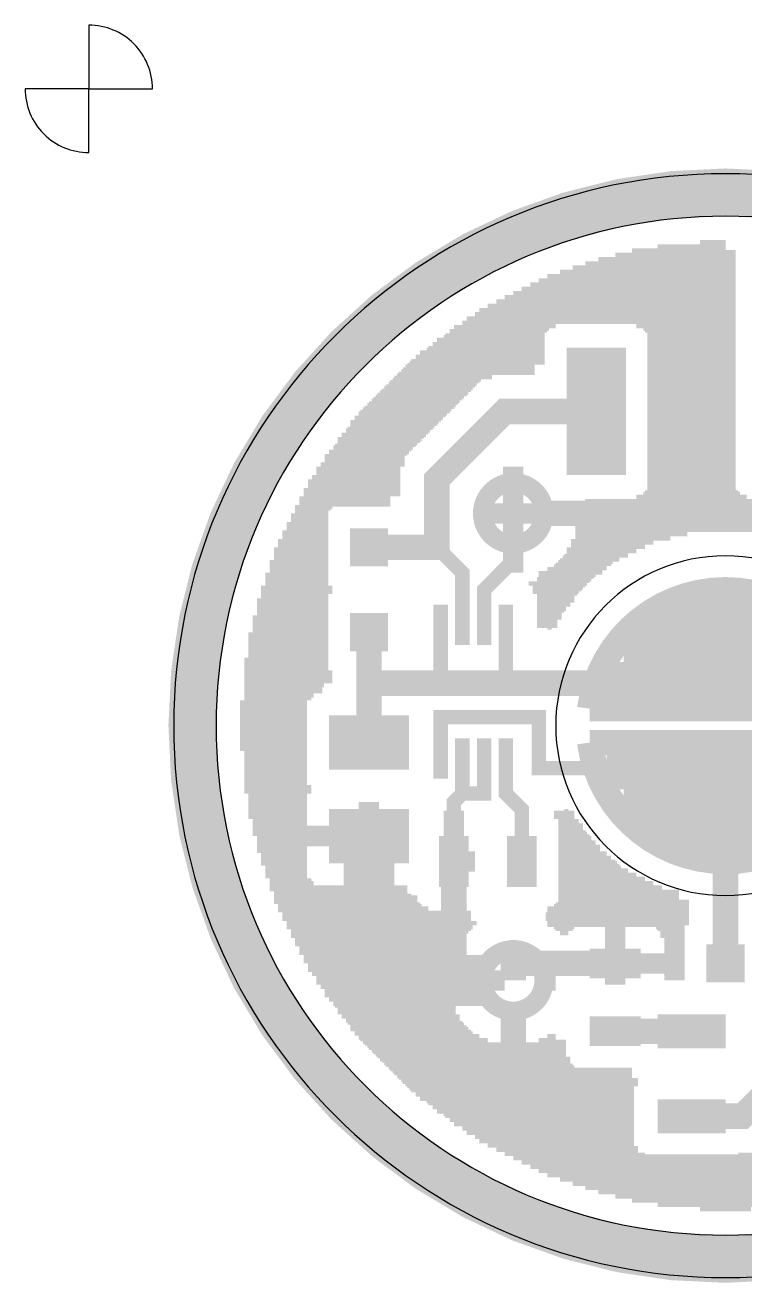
# Model space of a CAD drawing. Extents: x 413 to 603, y 413 to 603.
# Drawn here: x 412.7 to 510.6, y 432.2 to 603.3 of the extents above; entities that cross this region are included whole.
import ezdxf

# ---------------------------------------------------------------- set-up
doc = ezdxf.new("R2010")
doc.units = 0
doc.header["$MEASUREMENT"] = 0
doc.layers.add('1', color=4, linetype='CONTINUOUS')

msp = doc.modelspace()

# ---------------------------------------------------------------- linework, layer by layer
at = {"layer": '1'}
for points in [[(421.409082, 594.590918), (430.068174, 594.590918, 0.414214), (421.409082, 603.25001)], [(421.409082, 594.590918), (412.74999, 594.590918, 0.414214), (421.409082, 585.931826)], [(432.954538, 508, 1), (583.045462, 508, 1)], [(438.727266, 508, 1), (577.272734, 508, 1)], [(484.909089, 508, 1), (531.090911, 508, 1)]]:
    msp.add_lwpolyline(points, format="xyb", close=True, dxfattribs=at)
for points, const_width in [([(435.480106, 508, 1), (580.519894, 508, 1)], 6.494319), ([(474.951133, 536.8636389999999, 1), (483.321588, 536.8636389999999, 1)], 2.597728), ([(505.402272, 513.772728, 1), (510.597728, 513.772728, 1)], 5.195455), ([(505.402272, 502.227272, 1), (510.597728, 502.227272, 1)], 5.195455), ([(474.951133, 473.363633, 1), (483.321588, 473.363633, 1)], 2.597728)]:
    msp.add_lwpolyline(points, format="xyb", close=True, dxfattribs=dict(at, const_width=const_width))
for points, const_width in [([(498.763635, 572.077279), (508, 572.077279)], 2.770909), ([(498.763635, 534.5545480000001), (498.763635, 572.077279)], 2.770909), ([(499.340908, 534.5545480000001), (499.340908, 572.077279)], 2.770909), ([(499.9181809999999, 534.5545480000001), (499.9181809999999, 572.077279)], 2.770909), ([(500.495454, 534.5545480000001), (500.495454, 572.077279)], 2.770909), ([(501.0727269999999, 535.131821), (501.0727269999999, 572.077279)], 2.770909), ([(501.649999, 535.131821), (501.649999, 572.077279)], 2.770909), ([(502.227272, 535.131821), (502.227272, 572.077279)], 2.770909), ([(502.804545, 535.131821), (502.804545, 572.077279)], 2.770909), ([(503.381818, 535.709094), (503.381818, 572.077279)], 2.770909), ([(503.959091, 535.709094), (503.959091, 572.077279)], 2.770909), ([(504.536363, 572.654552), (508, 572.654552)], 2.770909), ([(504.536363, 535.709094), (504.536363, 572.654552)], 2.770909), ([(505.113636, 535.709094), (505.113636, 572.654552)], 2.770909), ([(505.690909, 535.709094), (505.690909, 572.654552)], 2.770909), ([(506.268182, 535.709094), (506.268182, 572.654552)], 2.770909), ([(506.845454, 535.709094), (506.845454, 572.654552)], 2.770909), ([(507.422727, 535.709094), (507.422727, 572.654552)], 2.770909), ([(508, 535.709094), (508, 572.654552)], 2.770909), ([(490.681816, 570.345461), (508, 570.345461)], 2.770909), ([(490.681816, 563.99546), (490.681816, 570.345461)], 2.770909), ([(491.259089, 563.99546), (491.259089, 570.345461)], 2.770909), ([(491.836362, 563.99546), (491.836362, 570.345461)], 2.770909), ([(492.4136349999999, 563.99546), (492.4136349999999, 570.345461)], 2.770909), ([(492.990908, 570.922734), (508, 570.922734)], 2.770909), ([(492.990908, 563.99546), (492.990908, 570.922734)], 2.770909), ([(493.56818, 563.99546), (493.56818, 570.922734)], 2.770909), ([(494.145453, 563.99546), (494.145453, 570.922734)], 2.770909), ([(494.722726, 563.99546), (494.722726, 570.922734)], 2.770909), ([(495.299999, 571.500006), (508, 571.500006)], 2.770909), ([(495.299999, 563.99546), (495.299999, 571.500006)], 2.770909), ([(495.8772719999999, 563.418187), (495.8772719999999, 571.500006)], 2.770909), ([(496.4545440000001, 563.418187), (496.4545440000001, 571.500006)], 2.770909), ([(497.031817, 562.840915), (497.031817, 571.500006)], 2.770909), ([(497.60909, 562.840915), (497.60909, 571.500006)], 2.770909), ([(498.186363, 561.686369), (498.186363, 571.500006)], 2.770909), ([(485.486361, 568.613642), (508, 568.613642)], 2.770909), ([(485.486361, 563.99546), (485.486361, 568.613642)], 2.770909), ([(486.063634, 563.99546), (486.063634, 568.613642)], 2.770909), ([(486.640907, 563.99546), (486.640907, 568.613642)], 2.770909), ([(487.21818, 569.190915), (508, 569.190915)], 2.770909), ([(487.21818, 563.99546), (487.21818, 569.190915)], 2.770909), ([(487.795453, 563.99546), (487.795453, 569.190915)], 2.770909), ([(488.372725, 563.99546), (488.372725, 569.190915)], 2.770909), ([(488.9499980000001, 569.768188), (508, 569.768188)], 2.770909), ([(488.9499980000001, 563.99546), (488.9499980000001, 569.768188)], 2.770909), ([(489.527271, 563.99546), (489.527271, 569.768188)], 2.770909), ([(490.104544, 563.99546), (490.104544, 569.768188)], 2.770909), ([(481.4454519999999, 566.881824), (508, 566.881824)], 2.770909), ([(481.4454519999999, 557.068187), (481.4454519999999, 566.881824)], 2.770909), ([(482.022725, 557.068187), (482.022725, 566.881824)], 2.770909), ([(482.599997, 567.4590969999999), (508, 567.4590969999999)], 2.770909), ([(482.599997, 561.686369), (482.599997, 567.4590969999999)], 2.770909), ([(483.17727, 562.263642), (483.17727, 567.4590969999999)], 2.770909), ([(483.754543, 568.03637), (508, 568.03637)], 2.770909), ([(483.754543, 562.840915), (483.754543, 568.03637)], 2.770909), ([(484.331816, 563.418187), (484.331816, 568.03637)], 2.770909), ([(484.909089, 563.418187), (484.909089, 568.03637)], 2.770909), ([(477.981815, 565.150006), (508, 565.150006)], 2.770909), ([(477.981815, 557.068187), (477.981815, 565.150006)], 2.770909), ([(478.559088, 557.068187), (478.559088, 565.150006)], 2.770909), ([(479.136361, 565.7272780000001), (508, 565.7272780000001)], 2.770909), ([(479.136361, 557.068187), (479.136361, 565.7272780000001)], 2.770909), ([(479.713634, 557.068187), (479.713634, 565.7272780000001)], 2.770909), ([(480.2909059999999, 566.304551), (508, 566.304551)], 2.770909), ([(480.2909059999999, 557.068187), (480.2909059999999, 566.304551)], 2.770909), ([(480.868179, 557.068187), (480.868179, 566.304551)], 2.770909), ([(474.518178, 563.418187), (484.909089, 563.418187)], 2.770909), ([(474.518178, 555.913641), (474.518178, 563.418187)], 2.770909), ([(475.095451, 556.490914), (475.095451, 563.418187)], 2.770909), ([(475.672724, 563.99546), (508, 563.99546)], 2.770909), ([(475.672724, 556.490914), (475.672724, 563.99546)], 2.770909), ([(476.249997, 556.490914), (476.249997, 563.99546)], 2.770909), ([(476.82727, 564.572733), (508, 564.572733)], 2.770909), ([(476.82727, 557.068187), (476.82727, 564.572733)], 2.770909), ([(477.404542, 557.068187), (477.404542, 564.572733)], 2.770909), ([(495.8772719999999, 563.418187), (508, 563.418187)], 2.770909), ([(472.209087, 561.686369), (482.599997, 561.686369)], 2.770909), ([(472.209087, 553.60455), (472.209087, 561.686369)], 2.770909), ([(472.7863599999999, 562.263642), (483.17727, 562.263642)], 2.770909), ([(472.7863599999999, 554.181823), (472.7863599999999, 562.263642)], 2.770909), ([(473.363633, 554.759096), (473.363633, 562.263642)], 2.770909), ([(473.940906, 562.840915), (483.754543, 562.840915)], 2.770909), ([(473.940906, 555.336368), (473.940906, 562.840915)], 2.770909), ([(497.031817, 562.840915), (508, 562.840915)], 2.770909), ([(498.186363, 562.263642), (508, 562.263642)], 2.770909), ([(498.186363, 561.686369), (508, 561.686369)], 2.770909), ([(469.899996, 559.9545509999999), (482.022725, 559.9545509999999)], 2.770909), ([(469.899996, 551.2954589999999), (469.899996, 559.9545509999999)], 2.770909), ([(470.477269, 560.531823), (482.022725, 560.531823)], 2.770909), ([(470.477269, 551.872732), (470.477269, 560.531823)], 2.770909), ([(471.054542, 561.109096), (482.022725, 561.109096)], 2.770909), ([(471.054542, 552.450004), (471.054542, 561.109096)], 2.770909), ([(471.631815, 553.0272769999999), (471.631815, 561.109096)], 2.770909), ([(498.763635, 561.109096), (508, 561.109096)], 2.770909), ([(498.763635, 560.531823), (508, 560.531823)], 2.770909), ([(498.763635, 559.9545509999999), (508, 559.9545509999999)], 2.770909), ([(467.590905, 558.2227320000001), (482.022725, 558.2227320000001)], 2.770909), ([(467.590905, 548.986368), (467.590905, 558.2227320000001)], 2.770909), ([(468.168178, 558.8000049999999), (482.022725, 558.8000049999999)], 2.770909), ([(468.168178, 549.563641), (468.168178, 558.8000049999999)], 2.770909), ([(468.745451, 559.377278), (482.022725, 559.377278)], 2.770909), ([(468.745451, 550.140913), (468.745451, 559.377278)], 2.770909), ([(469.3227230000001, 550.7181860000001), (469.3227230000001, 559.377278)], 2.770909), ([(498.763635, 559.377278), (508, 559.377278)], 2.770909), ([(498.763635, 558.8000049999999), (508, 558.8000049999999)], 2.770909), ([(498.763635, 558.2227320000001), (508, 558.2227320000001)], 2.770909), ([(465.2818139999999, 556.490914), (476.249997, 556.490914)], 2.770909), ([(465.2818139999999, 546.677277), (465.2818139999999, 556.490914)], 2.770909), ([(465.859087, 557.068187), (482.022725, 557.068187)], 2.770909), ([(465.859087, 547.254549), (465.859087, 557.068187)], 2.770909), ([(466.436359, 557.64546), (482.022725, 557.64546)], 2.770909), ([(466.436359, 547.831822), (466.436359, 557.64546)], 2.770909), ([(467.013632, 548.409095), (467.013632, 557.64546)], 2.770909), ([(498.763635, 557.64546), (508, 557.64546)], 2.770909), ([(498.763635, 557.068187), (508, 557.068187)], 2.770909), ([(498.763635, 556.490914), (508, 556.490914)], 2.770909), ([(463.549996, 554.759096), (473.363633, 554.759096)], 2.770909), ([(463.549996, 544.945458), (463.549996, 554.759096)], 2.770909), ([(464.127268, 555.336368), (473.940906, 555.336368)], 2.770909), ([(464.127268, 545.5227309999999), (464.127268, 555.336368)], 2.770909), ([(464.704541, 555.913641), (474.518178, 555.913641)], 2.770909), ([(464.704541, 546.100004), (464.704541, 555.913641)], 2.770909), ([(498.763635, 555.913641), (508, 555.913641)], 2.770909), ([(498.763635, 555.336368), (508, 555.336368)], 2.770909), ([(498.763635, 554.759096), (508, 554.759096)], 2.770909), ([(461.8181769999999, 553.0272769999999), (471.631815, 553.0272769999999)], 2.770909), ([(461.8181769999999, 539.17273), (461.8181769999999, 553.0272769999999)], 2.770909), ([(462.39545, 553.60455), (472.209087, 553.60455)], 2.770909), ([(462.39545, 539.17273), (462.39545, 553.60455)], 2.770909), ([(462.972723, 554.181823), (472.7863599999999, 554.181823)], 2.770909), ([(462.972723, 543.21364), (462.972723, 554.181823)], 2.770909), ([(498.763635, 554.181823), (508, 554.181823)], 2.770909), ([(498.763635, 553.60455), (508, 553.60455)], 2.770909), ([(498.763635, 553.0272769999999), (508, 553.0272769999999)], 2.770909), ([(459.509086, 532.245457), (468.745451, 532.245457), (468.745451, 541.481822), (477.981815, 550.7181860000001), (490.427355, 550.7181860000001)], 3.463637), ([(460.086359, 551.2954589999999), (469.899996, 551.2954589999999)], 2.770909), ([(460.086359, 539.17273), (460.086359, 551.2954589999999)], 2.770909), ([(460.663632, 551.872732), (470.477269, 551.872732)], 2.770909), ([(460.663632, 539.17273), (460.663632, 551.872732)], 2.770909), ([(461.240904, 552.450004), (471.054542, 552.450004)], 2.770909), ([(461.240904, 539.17273), (461.240904, 552.450004)], 2.770909), ([(498.763635, 552.450004), (508, 552.450004)], 2.770909), ([(498.763635, 551.872732), (508, 551.872732)], 2.770909), ([(498.763635, 551.2954589999999), (508, 551.2954589999999)], 2.770909), ([(458.35454, 549.563641), (468.168178, 549.563641)], 2.770909), ([(458.35454, 539.17273), (458.35454, 549.563641)], 2.770909), ([(458.931813, 550.140913), (468.745451, 550.140913)], 2.770909), ([(458.931813, 539.17273), (458.931813, 550.140913)], 2.770909), ([(459.509086, 550.7181860000001), (469.3227230000001, 550.7181860000001)], 2.770909), ([(459.509086, 539.17273), (459.509086, 550.7181860000001)], 2.770909), ([(498.763635, 550.7181860000001), (508, 550.7181860000001)], 2.770909), ([(498.763635, 550.140913), (508, 550.140913)], 2.770909), ([(498.763635, 549.563641), (508, 549.563641)], 2.770909), ([(457.199995, 547.831822), (466.436359, 547.831822)], 2.770909), ([(457.199995, 539.17273), (457.199995, 547.831822)], 2.770909), ([(457.777268, 548.409095), (467.013632, 548.409095)], 2.770909), ([(457.777268, 539.17273), (457.777268, 548.409095)], 2.770909), ([(458.35454, 548.986368), (467.590905, 548.986368)], 2.770909), ([(498.763635, 548.986368), (508, 548.986368)], 2.770909), ([(498.763635, 548.409095), (508, 548.409095)], 2.770909), ([(498.763635, 547.831822), (508, 547.831822)], 2.770909), ([(456.045449, 546.100004), (464.704541, 546.100004)], 2.770909), ([(456.045449, 539.17273), (456.045449, 546.100004)], 2.770909), ([(456.622722, 547.254549), (465.859087, 547.254549)], 2.770909), ([(456.622722, 539.17273), (456.622722, 547.254549)], 2.770909), ([(456.622722, 546.677277), (465.2818139999999, 546.677277)], 2.770909), ([(498.763635, 547.254549), (508, 547.254549)], 2.770909), ([(498.763635, 546.677277), (508, 546.677277)], 2.770909), ([(498.763635, 546.100004), (508, 546.100004)], 2.770909), ([(454.890904, 544.945458), (463.549996, 544.945458)], 2.770909), ([(454.890904, 539.17273), (454.890904, 544.945458)], 2.770909), ([(454.890904, 544.3681849999999), (462.972723, 544.3681849999999)], 2.770909), ([(455.468177, 545.5227309999999), (464.127268, 545.5227309999999)], 2.770909), ([(455.468177, 539.17273), (455.468177, 545.5227309999999)], 2.770909), ([(498.763635, 545.5227309999999), (508, 545.5227309999999)], 2.770909), ([(498.763635, 544.945458), (508, 544.945458)], 2.770909), ([(498.763635, 544.3681849999999), (508, 544.3681849999999)], 2.770909), ([(453.736358, 543.21364), (462.972723, 543.21364)], 2.770909), ([(453.736358, 538.018185), (453.736358, 543.21364)], 2.770909), ([(453.736358, 542.636367), (462.39545, 542.636367)], 2.770909), ([(454.313631, 543.7909129999999), (462.972723, 543.7909129999999)], 2.770909), ([(454.313631, 538.595458), (454.313631, 543.7909129999999)], 2.770909), ([(479.136361, 528.78182), (479.136361, 543.21364)], 2.770909), ([(498.763635, 543.7909129999999), (508, 543.7909129999999)], 2.770909), ([(498.763635, 543.21364), (508, 543.21364)], 2.770909), ([(498.763635, 542.636367), (508, 542.636367)], 2.770909), ([(452.581813, 541.481822), (462.39545, 541.481822)], 2.770909), ([(452.581813, 513.772728), (452.581813, 541.481822)], 2.770909), ([(452.581813, 540.904549), (462.39545, 540.904549)], 2.770909), ([(453.1590849999999, 542.0590940000001), (462.39545, 542.0590940000001)], 2.770909), ([(453.1590849999999, 537.440912), (453.1590849999999, 542.0590940000001)], 2.770909), ([(498.763635, 542.0590940000001), (508, 542.0590940000001)], 2.770909), ([(498.763635, 541.481822), (508, 541.481822)], 2.770909), ([(498.763635, 540.904549), (508, 540.904549)], 2.770909), ([(451.427267, 539.17273), (462.39545, 539.17273)], 2.770909), ([(451.427267, 513.195455), (451.427267, 539.17273)], 2.770909), ([(452.00454, 540.327276), (462.39545, 540.327276)], 2.770909), ([(452.00454, 513.195455), (452.00454, 540.327276)], 2.770909), ([(452.00454, 539.750003), (462.39545, 539.750003)], 2.770909), ([(498.186363, 539.750003), (508.577273, 539.750003)], 2.770909), ([(498.186363, 533.977275), (498.186363, 539.750003)], 2.770909), ([(498.186363, 539.17273), (508.577273, 539.17273)], 2.770909), ([(498.763635, 540.327276), (508, 540.327276)], 2.770909), ([(508.577273, 535.709094), (508.577273, 539.750003)], 2.770909), ([(450.849994, 538.018185), (453.736358, 538.018185)], 2.770909), ([(450.849994, 512.618182), (450.849994, 538.018185)], 2.770909), ([(450.849994, 537.440912), (453.1590849999999, 537.440912)], 2.770909), ([(451.427267, 538.595458), (454.313631, 538.595458)], 2.770909), ([(488.9499980000001, 537.440912), (527.050002, 537.440912)], 2.770909), ([(488.9499980000001, 528.2045469999999), (488.9499980000001, 537.440912)], 2.770909), ([(489.527271, 528.78182), (489.527271, 537.440912)], 2.770909), ([(490.104544, 529.3590929999999), (490.104544, 537.440912)], 2.770909), ([(490.681816, 529.936366), (490.681816, 537.440912)], 2.770909), ([(491.259089, 529.936366), (491.259089, 537.440912)], 2.770909), ([(491.836362, 530.513639), (491.836362, 537.440912)], 2.770909), ([(492.4136349999999, 531.090911), (492.4136349999999, 537.440912)], 2.770909), ([(492.990908, 531.668184), (492.990908, 537.440912)], 2.770909), ([(493.56818, 531.668184), (493.56818, 537.440912)], 2.770909), ([(494.145453, 532.245457), (494.145453, 537.440912)], 2.770909), ([(494.722726, 532.245457), (494.722726, 537.440912)], 2.770909), ([(495.299999, 532.82273), (495.299999, 537.440912)], 2.770909), ([(495.8772719999999, 538.018185), (510.886364, 538.018185)], 2.770909), ([(495.8772719999999, 532.82273), (495.8772719999999, 538.018185)], 2.770909), ([(496.4545440000001, 533.400003), (496.4545440000001, 538.018185)], 2.770909), ([(497.031817, 538.595458), (509.731818, 538.595458)], 2.770909), ([(497.031817, 533.400003), (497.031817, 538.595458)], 2.770909), ([(497.60909, 533.977275), (497.60909, 538.595458)], 2.770909), ([(509.154546, 535.709094), (509.154546, 538.595458)], 2.770909), ([(509.731818, 535.709094), (509.731818, 538.595458)], 2.770909), ([(510.309091, 535.709094), (510.309091, 538.018185)], 2.770909), ([(510.886364, 535.709094), (510.886364, 538.018185)], 2.770909), ([(511.463637, 535.709094), (511.463637, 537.440912)], 2.770909), ([(449.695449, 535.709094), (452.581813, 535.709094)], 2.770909), ([(449.695449, 480.2909059999999), (449.695449, 535.709094)], 2.770909), ([(450.272721, 536.8636389999999), (452.581813, 536.8636389999999)], 2.770909), ([(450.272721, 511.463637), (450.272721, 536.8636389999999)], 2.770909), ([(450.272721, 536.286366), (452.581813, 536.286366)], 2.770909), ([(475.095451, 536.8636389999999), (565.7272780000001, 536.8636389999999)], 2.770909), ([(482.022725, 536.8636389999999), (533.977275, 536.8636389999999)], 3.463637), ([(488.9499980000001, 536.286366), (527.050002, 536.286366)], 2.770909), ([(488.9499980000001, 535.709094), (527.050002, 535.709094)], 2.770909), ([(449.118176, 534.5545480000001), (452.581813, 534.5545480000001)], 2.770909), ([(449.118176, 481.4454519999999), (449.118176, 534.5545480000001)], 2.770909), ([(449.118176, 533.977275), (452.581813, 533.977275)], 2.770909), ([(449.695449, 535.131821), (452.581813, 535.131821)], 2.770909), ([(488.9499980000001, 535.131821), (502.804545, 535.131821)], 2.770909), ([(488.9499980000001, 534.5545480000001), (500.495454, 534.5545480000001)], 2.770909), ([(488.9499980000001, 533.977275), (498.186363, 533.977275)], 2.770909), ([(447.96363, 532.245457), (452.581813, 532.245457)], 2.770909), ([(447.96363, 483.754543), (447.96363, 532.245457)], 2.770909), ([(448.540903, 533.400003), (452.581813, 533.400003)], 2.770909), ([(448.540903, 482.599997), (448.540903, 533.400003)], 2.770909), ([(448.540903, 532.82273), (452.581813, 532.82273)], 2.770909), ([(475.1635690000001, 521.709074), (475.1635690000001, 526.472729), (479.136361, 530.44552), (479.136361, 533.977275)], 1.962727), ([(487.795453, 532.245457), (494.722726, 532.245457)], 2.770909), ([(487.795453, 527.050002), (487.795453, 532.245457)], 2.770909), ([(488.372725, 533.400003), (497.031817, 533.400003)], 2.770909), ([(488.372725, 527.627275), (488.372725, 533.400003)], 2.770909), ([(488.372725, 532.82273), (495.8772719999999, 532.82273)], 2.770909), ([(447.386358, 530.513639), (452.581813, 530.513639)], 2.770909), ([(447.386358, 485.486361), (447.386358, 530.513639)], 2.770909), ([(447.96363, 531.668184), (452.581813, 531.668184)], 2.770909), ([(447.96363, 531.090911), (452.581813, 531.090911)], 2.770909), ([(459.509086, 532.245457), (468.745451, 532.245457), (472.209087, 528.78182), (472.209087, 521.709074)], 1.962727), ([(486.640907, 530.513639), (491.836362, 530.513639)], 2.770909), ([(486.640907, 525.895456), (486.640907, 530.513639)], 2.770909), ([(487.21818, 531.090911), (492.4136349999999, 531.090911)], 2.770909), ([(487.21818, 526.472729), (487.21818, 531.090911)], 2.770909), ([(487.795453, 531.668184), (493.56818, 531.668184)], 2.770909), ([(446.809085, 528.78182), (452.581813, 528.78182)], 2.770909), ([(446.809085, 487.21818), (446.809085, 528.78182)], 2.770909), ([(447.386358, 529.936366), (452.581813, 529.936366)], 2.770909), ([(447.386358, 529.3590929999999), (452.581813, 529.3590929999999)], 2.770909), ([(484.909089, 528.78182), (489.527271, 528.78182)], 2.770909), ([(484.909089, 523.586365), (484.909089, 528.78182)], 2.770909), ([(485.486361, 529.3590929999999), (490.104544, 529.3590929999999)], 2.770909), ([(485.486361, 524.163638), (485.486361, 529.3590929999999)], 2.770909), ([(486.063634, 529.936366), (491.259089, 529.936366)], 2.770909), ([(486.063634, 524.740911), (486.063634, 529.936366)], 2.770909), ([(446.809085, 528.2045469999999), (452.581813, 528.2045469999999)], 2.770909), ([(446.809085, 527.627275), (452.581813, 527.627275)], 2.770909), ([(482.599997, 527.627275), (488.372725, 527.627275)], 2.770909), ([(482.599997, 527.050002), (482.599997, 527.627275)], 2.770909), ([(483.17727, 525.895456), (483.17727, 527.627275)], 2.770909), ([(483.754543, 528.2045469999999), (488.9499980000001, 528.2045469999999)], 2.770909), ([(483.754543, 521.277274), (483.754543, 528.2045469999999)], 2.770909), ([(484.331816, 522.43182), (484.331816, 528.2045469999999)], 2.770909), ([(446.231812, 527.050002), (453.1590849999999, 527.050002)], 2.770909), ([(446.231812, 488.9499980000001), (446.231812, 527.050002)], 2.770909), ([(446.231812, 526.472729), (453.736358, 526.472729)], 2.770909), ([(446.231812, 525.895456), (453.1590849999999, 525.895456)], 2.770909), ([(453.1590849999999, 525.895456), (453.1590849999999, 527.050002)], 2.770909), ([(482.599997, 527.050002), (487.795453, 527.050002)], 2.770909), ([(483.17727, 526.472729), (487.21818, 526.472729)], 2.770909), ([(483.17727, 525.895456), (486.640907, 525.895456)], 2.770909), ([(445.6545389999999, 525.318184), (452.581813, 525.318184)], 2.770909), ([(445.6545389999999, 490.681816), (445.6545389999999, 525.318184)], 2.770909), ([(445.6545389999999, 524.740911), (452.581813, 524.740911)], 2.770909), ([(445.6545389999999, 524.163638), (452.581813, 524.163638)], 2.770909), ([(483.754543, 525.318184), (486.063634, 525.318184)], 2.770909), ([(483.754543, 524.740911), (486.063634, 524.740911)], 2.770909), ([(483.754543, 524.163638), (485.486361, 524.163638)], 2.770909), ([(501.0727269999999, 524.163638), (514.927273, 524.163638)], 3.463637), ([(445.077266, 523.009092), (452.581813, 523.009092)], 2.770909), ([(445.077266, 492.990908), (445.077266, 523.009092)], 2.770909), ([(445.077266, 522.43182), (452.581813, 522.43182)], 2.770909), ([(445.6545389999999, 523.586365), (452.581813, 523.586365)], 2.770909), ([(483.754543, 523.586365), (484.909089, 523.586365)], 2.770909), ([(483.754543, 523.009092), (484.331816, 523.009092)], 2.770909), ([(483.754543, 522.43182), (484.331816, 522.43182)], 2.770909), ([(519.545456, 521.854547), (496.4545440000001, 521.854547)], 3.463637), ([(444.499994, 520.7000009999999), (452.581813, 520.7000009999999)], 2.770909), ([(444.499994, 495.299999), (444.499994, 520.7000009999999)], 2.770909), ([(445.077266, 521.854547), (452.581813, 521.854547)], 2.770909), ([(445.077266, 521.277274), (452.581813, 521.277274)], 2.770909), ([(459.509086, 520.7000009999999), (459.509086, 513.772728), (505.113636, 513.772728)], 3.463637), ([(459.509086, 505.690909), (459.509086, 513.772728), (459.509086, 520.7000009999999)], 3.463637), ([(459.509086, 520.7000009999999), (459.509086, 513.772728), (469.254605, 513.772728), (469.254605, 521.709074)], 1.385455), ([(469.254605, 521.709074), (469.254605, 513.772728), (478.118167, 513.772728), (478.118167, 521.709074)], 1.962727), ([(444.499994, 520.122728), (452.581813, 520.122728)], 2.770909), ([(444.499994, 519.545456), (452.581813, 519.545456)], 2.770909), ([(444.499994, 518.968183), (452.581813, 518.968183)], 2.770909), ([(494.145453, 519.545456), (521.854547, 519.545456)], 3.463637), ([(443.922721, 517.2363650000001), (452.581813, 517.2363650000001)], 2.770909), ([(443.922721, 498.763635), (443.922721, 517.2363650000001)], 2.770909), ([(444.499994, 518.39091), (452.581813, 518.39091)], 2.770909), ([(444.499994, 517.813637), (452.581813, 517.813637)], 2.770909), ([(521.854547, 517.2363650000001), (494.145453, 517.2363650000001)], 3.463637), ([(443.922721, 516.659092), (452.581813, 516.659092)], 2.770909), ([(443.922721, 516.081819), (452.581813, 516.081819)], 2.770909), ([(443.922721, 515.504546), (453.1590849999999, 515.504546)], 2.770909), ([(453.1590849999999, 513.772728), (453.1590849999999, 515.504546)], 2.770909), ([(491.836362, 514.927273), (524.163638, 514.927273)], 3.463637), ([(443.922721, 514.927273), (453.1590849999999, 514.927273)], 2.770909), ([(443.922721, 514.350001), (453.1590849999999, 514.350001)], 2.770909), ([(443.922721, 513.772728), (453.1590849999999, 513.772728)], 2.770909), ([(443.922721, 513.195455), (452.00454, 513.195455)], 2.770909), ([(443.922721, 512.618182), (450.849994, 512.618182)], 2.770909), ([(443.922721, 512.0409089999999), (450.272721, 512.0409089999999)], 2.770909), ([(491.836362, 512.618182), (524.163638, 512.618182)], 3.463637), ([(443.345448, 511.463637), (450.272721, 511.463637)], 2.770909), ([(443.345448, 504.536363), (443.345448, 511.463637)], 2.770909), ([(443.345448, 510.886364), (449.695449, 510.886364)], 2.770909), ([(443.345448, 510.309091), (449.695449, 510.309091)], 2.770909), ([(489.527271, 510.309091), (526.472729, 510.309091)], 3.463637), ([(443.345448, 509.731818), (449.695449, 509.731818)], 2.770909), ([(443.345448, 509.154546), (449.695449, 509.154546)], 2.770909), ([(443.345448, 508.577273), (449.695449, 508.577273)], 2.770909), ([(469.254605, 503.5272900000001), (469.254605, 509.154546), (482.599997, 509.154546), (482.599997, 502.227272), (505.113636, 502.227272)], 1.962727), ([(443.345448, 508), (449.695449, 508)], 2.770909), ([(443.345448, 507.422727), (449.695449, 507.422727)], 2.770909), ([(443.345448, 506.845454), (449.695449, 506.845454)], 2.770909), ([(443.345448, 506.268182), (449.695449, 506.268182)], 2.770909), ([(443.345448, 505.690909), (449.695449, 505.690909)], 2.770909), ([(443.345448, 505.113636), (449.695449, 505.113636)], 2.770909), ([(489.527271, 505.690909), (526.472729, 505.690909)], 3.463637), ([(443.345448, 504.536363), (449.695449, 504.536363)], 2.770909), ([(443.922721, 503.959091), (449.695449, 503.959091)], 2.770909), ([(443.922721, 503.381818), (449.695449, 503.381818)], 2.770909), ([(471.054542, 489.527271), (471.054542, 497.60909), (472.209087, 498.763635), (472.209087, 503.5272900000001)], 1.962727), ([(472.209087, 503.5272900000001), (472.209087, 498.763635), (475.1635690000001, 498.763635), (475.1635690000001, 503.5272900000001)], 1.962727), ([(480.2909059999999, 489.527271), (480.2909059999999, 496.590896), (478.118167, 498.763635), (478.118167, 503.5272900000001)], 1.962727), ([(491.836362, 503.381818), (524.163638, 503.381818)], 3.463637), ([(443.922721, 502.804545), (449.695449, 502.804545)], 2.770909), ([(443.922721, 502.227272), (449.695449, 502.227272)], 2.770909), ([(443.922721, 501.649999), (449.695449, 501.649999)], 2.770909), ([(524.163638, 501.0727269999999), (491.836362, 501.0727269999999)], 3.463637), ([(443.922721, 501.0727269999999), (449.695449, 501.0727269999999)], 2.770909), ([(443.922721, 500.495454), (449.695449, 500.495454)], 2.770909), ([(443.922721, 499.9181809999999), (450.272721, 499.9181809999999)], 2.770909), ([(450.272721, 498.763635), (450.272721, 499.9181809999999)], 2.770909), ([(443.922721, 499.340908), (450.272721, 499.340908)], 2.770909), ([(443.922721, 498.763635), (450.272721, 498.763635)], 2.770909), ([(444.499994, 498.186363), (449.695449, 498.186363)], 2.770909), ([(494.145453, 498.763635), (521.854547, 498.763635)], 3.463637), ([(508, 499.340908), (508, 475.672724)], 3.463637), ([(444.499994, 497.60909), (449.695449, 497.60909)], 2.770909), ([(444.499994, 497.031817), (449.695449, 497.031817)], 2.770909), ([(444.499994, 496.4545440000001), (449.695449, 496.4545440000001)], 2.770909), ([(459.509086, 465.2818139999999), (459.509086, 497.60909)], 2.770909), ([(471.054542, 479.136361), (471.054542, 496.4545440000001)], 2.770909), ([(486.063634, 495.299999), (486.063634, 496.4545440000001)], 2.770909), ([(521.854547, 496.4545440000001), (494.145453, 496.4545440000001)], 3.463637), ([(444.499994, 495.8772719999999), (449.695449, 495.8772719999999)], 2.770909), ([(444.499994, 495.299999), (449.695449, 495.299999)], 2.770909), ([(445.077266, 494.722726), (449.695449, 494.722726)], 2.770909), ([(459.509086, 492.990908), (459.509086, 484.909089), (471.054542, 473.363633), (476.249997, 473.363633)], 6.927273), ([(486.063634, 495.299999), (486.640907, 495.299999)], 2.770909), ([(486.640907, 480.868179), (486.640907, 495.299999)], 2.770909), ([(486.640907, 494.722726), (487.21818, 494.722726)], 2.770909), ([(487.21818, 481.4454519999999), (487.21818, 494.722726)], 2.770909), ([(445.077266, 494.145453), (449.695449, 494.145453)], 2.770909), ([(445.077266, 493.56818), (449.695449, 493.56818)], 2.770909), ([(445.077266, 492.990908), (464.704541, 492.990908)], 2.770909), ([(486.640907, 494.145453), (487.21818, 494.145453)], 2.770909), ([(486.640907, 493.56818), (487.795453, 493.56818)], 2.770909), ([(486.640907, 492.990908), (488.372725, 492.990908)], 2.770909), ([(487.795453, 482.022725), (487.795453, 493.56818)], 2.770909), ([(488.372725, 482.022725), (488.372725, 492.990908)], 2.770909), ([(496.4545440000001, 494.145453), (519.545456, 494.145453)], 3.463637), ([(445.6545389999999, 492.4136349999999), (449.695449, 492.4136349999999)], 2.770909), ([(445.6545389999999, 491.836362), (449.695449, 491.836362)], 2.770909), ([(445.6545389999999, 491.259089), (449.695449, 491.259089)], 2.770909), ([(486.640907, 492.4136349999999), (488.9499980000001, 492.4136349999999)], 2.770909), ([(486.640907, 491.836362), (489.527271, 491.836362)], 2.770909), ([(486.640907, 491.259089), (489.527271, 491.259089)], 2.770909), ([(488.9499980000001, 482.022725), (488.9499980000001, 492.4136349999999)], 2.770909), ([(489.527271, 482.022725), (489.527271, 491.836362)], 2.770909), ([(501.0727269999999, 491.836362), (514.927273, 491.836362)], 3.463637), ([(445.6545389999999, 490.681816), (449.695449, 490.681816)], 2.770909), ([(446.231812, 490.104544), (449.695449, 490.104544)], 2.770909), ([(446.231812, 489.527271), (449.695449, 489.527271)], 2.770909), ([(469.3227230000001, 489.527271), (473.940906, 489.527271)], 2.770909), ([(471.054542, 489.527271), (471.054542, 473.363633), (476.249997, 473.363633)], 3.463637), ([(486.640907, 490.681816), (490.104544, 490.681816)], 2.770909), ([(486.640907, 490.104544), (490.681816, 490.104544)], 2.770909), ([(486.640907, 489.527271), (491.836362, 489.527271)], 2.770909), ([(490.104544, 482.022725), (490.104544, 490.681816)], 2.770909), ([(490.681816, 482.022725), (490.681816, 490.104544)], 2.770909), ([(491.259089, 482.022725), (491.259089, 489.527271)], 2.770909), ([(491.836362, 482.022725), (491.836362, 489.527271)], 2.770909), ([(446.231812, 488.9499980000001), (449.695449, 488.9499980000001)], 2.770909), ([(446.809085, 488.372725), (449.695449, 488.372725)], 2.770909), ([(446.809085, 487.795453), (449.695449, 487.795453)], 2.770909), ([(486.640907, 488.9499980000001), (492.4136349999999, 488.9499980000001)], 2.770909), ([(486.640907, 488.372725), (492.990908, 488.372725)], 2.770909), ([(486.640907, 487.795453), (493.56818, 487.795453)], 2.770909), ([(492.4136349999999, 482.022725), (492.4136349999999, 488.9499980000001)], 2.770909), ([(492.990908, 472.7863599999999), (492.990908, 488.372725)], 2.770909), ([(493.56818, 482.022725), (493.56818, 487.795453)], 2.770909), ([(446.809085, 487.21818), (450.272721, 487.21818)], 2.770909), ([(447.386358, 486.640907), (450.272721, 486.640907)], 2.770909), ([(447.386358, 486.063634), (450.849994, 486.063634)], 2.770909), ([(450.272721, 479.136361), (450.272721, 487.21818)], 2.770909), ([(450.849994, 477.981815), (450.849994, 486.063634)], 2.770909), ([(486.640907, 487.21818), (494.722726, 487.21818)], 2.770909), ([(486.640907, 486.640907), (495.8772719999999, 486.640907)], 2.770909), ([(486.640907, 486.063634), (497.031817, 486.063634)], 2.770909), ([(494.145453, 482.022725), (494.145453, 487.21818)], 2.770909), ([(494.722726, 482.022725), (494.722726, 487.21818)], 2.770909), ([(495.299999, 482.022725), (495.299999, 486.640907)], 2.770909), ([(495.8772719999999, 482.022725), (495.8772719999999, 486.640907)], 2.770909), ([(496.4545440000001, 482.022725), (496.4545440000001, 486.063634)], 2.770909), ([(497.031817, 482.022725), (497.031817, 486.063634)], 2.770909), ([(447.386358, 485.486361), (452.00454, 485.486361)], 2.770909), ([(447.96363, 484.909089), (464.704541, 484.909089)], 2.770909), ([(447.96363, 484.331816), (464.704541, 484.331816)], 2.770909), ([(451.427267, 476.82727), (451.427267, 485.486361)], 2.770909), ([(452.00454, 475.672724), (452.00454, 485.486361)], 2.770909), ([(452.581813, 474.518178), (452.581813, 484.909089)], 2.770909), ([(453.1590849999999, 473.940906), (453.1590849999999, 484.909089)], 2.770909), ([(453.736358, 472.7863599999999), (453.736358, 484.909089)], 2.770909), ([(454.313631, 472.209087), (454.313631, 484.909089)], 2.770909), ([(454.890904, 471.054542), (454.890904, 484.909089)], 2.770909), ([(455.468177, 470.477269), (455.468177, 484.909089)], 2.770909), ([(456.045449, 469.899996), (456.045449, 484.909089)], 2.770909), ([(456.622722, 468.745451), (456.622722, 484.909089)], 2.770909), ([(457.199995, 468.168178), (457.199995, 484.909089)], 2.770909), ([(457.777268, 467.590905), (457.777268, 484.909089)], 2.770909), ([(458.35454, 466.436359), (458.35454, 484.909089)], 2.770909), ([(458.931813, 465.859087), (458.931813, 484.909089)], 2.770909), ([(460.086359, 464.704541), (460.086359, 484.909089)], 2.770909), ([(460.663632, 464.127268), (460.663632, 484.909089)], 2.770909), ([(461.240904, 463.549996), (461.240904, 484.909089)], 2.770909), ([(461.8181769999999, 462.972723), (461.8181769999999, 484.909089)], 2.770909), ([(462.39545, 462.39545), (462.39545, 484.909089)], 2.770909), ([(462.972723, 461.8181769999999), (462.972723, 484.909089)], 2.770909), ([(463.549996, 461.240904), (463.549996, 484.909089)], 2.770909), ([(464.127268, 460.663632), (464.127268, 484.909089)], 2.770909), ([(464.704541, 460.086359), (464.704541, 484.909089)], 2.770909), ([(486.640907, 485.486361), (498.186363, 485.486361)], 2.770909), ([(486.640907, 484.909089), (499.340908, 484.909089)], 2.770909), ([(486.640907, 484.331816), (501.649999, 484.331816)], 2.770909), ([(497.60909, 482.022725), (497.60909, 485.486361)], 2.770909), ([(498.186363, 482.022725), (498.186363, 485.486361)], 2.770909), ([(498.763635, 481.4454519999999), (498.763635, 484.909089)], 2.770909), ([(499.340908, 480.868179), (499.340908, 484.909089)], 2.770909), ([(499.9181809999999, 480.2909059999999), (499.9181809999999, 484.331816)], 2.770909), ([(500.495454, 479.136361), (500.495454, 484.331816)], 2.770909), ([(501.0727269999999, 473.363633), (501.0727269999999, 484.331816)], 2.770909), ([(501.649999, 480.868179), (501.649999, 484.331816)], 2.770909), ([(447.96363, 483.754543), (465.2818139999999, 483.754543)], 2.770909), ([(448.540903, 483.17727), (465.859087, 483.17727)], 2.770909), ([(448.540903, 482.599997), (466.436359, 482.599997)], 2.770909), ([(465.2818139999999, 459.509086), (465.2818139999999, 483.754543)], 2.770909), ([(465.859087, 458.931813), (465.859087, 483.17727)], 2.770909), ([(466.436359, 458.35454), (466.436359, 482.599997)], 2.770909), ([(484.909089, 482.599997), (501.649999, 482.599997)], 2.770909), ([(484.909089, 481.4454519999999), (484.909089, 482.599997)], 2.770909), ([(485.486361, 483.17727), (501.649999, 483.17727)], 2.770909), ([(485.486361, 480.868179), (485.486361, 483.17727)], 2.770909), ([(486.063634, 483.754543), (501.649999, 483.754543)], 2.770909), ([(486.063634, 480.2909059999999), (486.063634, 483.754543)], 2.770909), ([(449.118176, 482.022725), (467.590905, 482.022725)], 2.770909), ([(449.118176, 481.4454519999999), (473.363633, 481.4454519999999)], 2.770909), ([(467.013632, 458.35454), (467.013632, 482.022725)], 2.770909), ([(467.590905, 457.777268), (467.590905, 482.022725)], 2.770909), ([(468.168178, 457.199995), (468.168178, 481.4454519999999)], 2.770909), ([(468.745451, 456.622722), (468.745451, 481.4454519999999)], 2.770909), ([(469.3227230000001, 456.622722), (469.3227230000001, 481.4454519999999)], 2.770909), ([(469.899996, 476.82727), (469.899996, 481.4454519999999)], 2.770909), ([(470.477269, 477.981815), (470.477269, 481.4454519999999)], 2.770909), ([(471.631815, 479.713634), (471.631815, 481.4454519999999)], 2.770909), ([(472.209087, 480.2909059999999), (472.209087, 481.4454519999999)], 2.770909), ([(472.7863599999999, 480.868179), (472.7863599999999, 481.4454519999999)], 2.770909), ([(483.754543, 482.022725), (501.649999, 482.022725)], 2.770909), ([(484.909089, 481.4454519999999), (487.21818, 481.4454519999999)], 2.770909), ([(498.763635, 481.4454519999999), (501.649999, 481.4454519999999)], 2.770909), ([(449.695449, 480.868179), (472.7863599999999, 480.868179)], 2.770909), ([(449.695449, 480.2909059999999), (472.209087, 480.2909059999999)], 2.770909), ([(450.272721, 479.713634), (471.631815, 479.713634)], 2.770909), ([(485.486361, 480.868179), (486.640907, 480.868179)], 2.770909), ([(499.340908, 480.868179), (501.649999, 480.868179)], 2.770909), ([(499.9181809999999, 480.2909059999999), (501.0727269999999, 480.2909059999999)], 2.770909), ([(500.495454, 479.713634), (501.0727269999999, 479.713634)], 2.770909), ([(450.272721, 479.136361), (471.054542, 479.136361)], 2.770909), ([(450.849994, 478.559088), (470.477269, 478.559088)], 2.770909), ([(450.849994, 477.981815), (470.477269, 477.981815)], 2.770909), ([(500.495454, 479.136361), (501.0727269999999, 479.136361)], 2.770909), ([(451.427267, 477.404542), (469.899996, 477.404542)], 2.770909), ([(451.427267, 476.82727), (469.899996, 476.82727)], 2.770909), ([(452.00454, 476.249997), (469.3227230000001, 476.249997)], 2.770909), ([(479.136361, 473.363633), (479.136361, 475.672724), (492.990908, 475.672724)], 3.463637), ([(452.00454, 475.672724), (469.3227230000001, 475.672724)], 2.770909), ([(452.581813, 475.095451), (469.3227230000001, 475.095451)], 2.770909), ([(452.581813, 474.518178), (469.3227230000001, 474.518178)], 2.770909), ([(488.9499980000001, 475.672724), (501.0727269999999, 475.672724)], 2.770909), ([(453.1590849999999, 473.940906), (469.3227230000001, 473.940906)], 2.770909), ([(453.736358, 473.363633), (477.981815, 473.363633)], 2.770909), ([(453.736358, 472.7863599999999), (469.3227230000001, 472.7863599999999)], 2.770909), ([(483.754543, 473.363633), (484.909089, 473.363633)], 2.770909), ([(454.313631, 472.209087), (469.3227230000001, 472.209087)], 2.770909), ([(454.890904, 471.631815), (469.3227230000001, 471.631815)], 2.770909), ([(454.890904, 471.054542), (469.3227230000001, 471.054542)], 2.770909), ([(479.136361, 470.477269), (479.136361, 456.045449), (487.21818, 447.96363), (528.78182, 447.96363), (536.8636389999999, 456.045449), (536.8636389999999, 470.477269)], 3.463637), ([(455.468177, 470.477269), (469.3227230000001, 470.477269)], 2.770909), ([(456.045449, 469.899996), (469.899996, 469.899996)], 2.770909), ([(456.622722, 469.3227230000001), (469.899996, 469.3227230000001)], 2.770909), ([(469.899996, 456.045449), (469.899996, 469.899996)], 2.770909), ([(479.136361, 450.272721), (479.136361, 469.899996)], 2.770909), ([(456.622722, 468.745451), (470.477269, 468.745451)], 2.770909), ([(457.199995, 468.168178), (470.477269, 468.168178)], 2.770909), ([(457.777268, 467.590905), (471.054542, 467.590905)], 2.770909), ([(470.477269, 455.468177), (470.477269, 468.745451)], 2.770909), ([(471.054542, 454.890904), (471.054542, 467.590905)], 2.770909), ([(458.35454, 467.013632), (471.631815, 467.013632)], 2.770909), ([(458.35454, 466.436359), (472.209087, 466.436359)], 2.770909), ([(458.931813, 465.859087), (472.7863599999999, 465.859087)], 2.770909), ([(471.631815, 454.890904), (471.631815, 467.013632)], 2.770909), ([(472.209087, 454.313631), (472.209087, 466.436359)], 2.770909), ([(472.7863599999999, 453.736358), (472.7863599999999, 465.859087)], 2.770909), ([(492.990908, 466.436359), (503.381818, 466.436359)], 3.463637), ([(459.509086, 465.2818139999999), (473.363633, 465.2818139999999)], 2.770909), ([(460.086359, 464.704541), (474.518178, 464.704541)], 2.770909), ([(460.663632, 464.127268), (475.672724, 464.127268)], 2.770909), ([(473.363633, 453.736358), (473.363633, 465.2818139999999)], 2.770909), ([(473.940906, 453.1590849999999), (473.940906, 464.704541)], 2.770909), ([(474.518178, 452.581813), (474.518178, 464.704541)], 2.770909), ([(475.095451, 452.581813), (475.095451, 464.127268)], 2.770909), ([(475.672724, 452.00454), (475.672724, 464.127268)], 2.770909), ([(482.599997, 464.127268), (484.909089, 464.127268)], 2.770909), ([(482.599997, 448.540903), (482.599997, 464.127268)], 2.770909), ([(483.17727, 448.540903), (483.17727, 464.127268)], 2.770909), ([(483.754543, 464.704541), (484.909089, 464.704541)], 2.770909), ([(483.754543, 447.96363), (483.754543, 464.704541)], 2.770909), ([(484.331816, 447.96363), (484.331816, 464.704541)], 2.770909), ([(484.909089, 447.96363), (484.909089, 465.2818139999999)], 2.770909), ([(461.240904, 463.549996), (484.909089, 463.549996)], 2.770909), ([(461.8181769999999, 462.972723), (485.486361, 462.972723)], 2.770909), ([(462.39545, 462.39545), (485.486361, 462.39545)], 2.770909), ([(476.249997, 452.00454), (476.249997, 463.549996)], 2.770909), ([(476.82727, 451.427267), (476.82727, 463.549996)], 2.770909), ([(477.404542, 451.427267), (477.404542, 463.549996)], 2.770909), ([(477.981815, 450.849994), (477.981815, 463.549996)], 2.770909), ([(478.559088, 450.849994), (478.559088, 463.549996)], 2.770909), ([(479.713634, 450.272721), (479.713634, 463.549996)], 2.770909), ([(480.2909059999999, 449.695449), (480.2909059999999, 463.549996)], 2.770909), ([(480.868179, 449.695449), (480.868179, 463.549996)], 2.770909), ([(481.4454519999999, 449.118176), (481.4454519999999, 463.549996)], 2.770909), ([(482.022725, 449.118176), (482.022725, 463.549996)], 2.770909), ([(485.486361, 447.386358), (485.486361, 462.972723)], 2.770909), ([(462.972723, 461.8181769999999), (486.063634, 461.8181769999999)], 2.770909), ([(463.549996, 461.240904), (486.640907, 461.240904)], 2.770909), ([(464.127268, 460.663632), (487.21818, 460.663632)], 2.770909), ([(486.063634, 447.386358), (486.063634, 461.8181769999999)], 2.770909), ([(486.640907, 447.386358), (486.640907, 461.240904)], 2.770909), ([(487.21818, 446.809085), (487.21818, 460.663632)], 2.770909), ([(503.381818, 454.890904), (510.309091, 454.890904), (516.081819, 460.663632), (524.163638, 460.663632)], 3.463637), ([(464.704541, 460.086359), (495.299999, 460.086359)], 2.770909), ([(465.2818139999999, 459.509086), (494.722726, 459.509086)], 2.770909), ([(465.859087, 458.931813), (494.722726, 458.931813)], 2.770909), ([(487.795453, 446.809085), (487.795453, 460.086359)], 2.770909), ([(488.372725, 446.809085), (488.372725, 460.086359)], 2.770909), ([(488.9499980000001, 446.231812), (488.9499980000001, 460.086359)], 2.770909), ([(489.527271, 446.231812), (489.527271, 460.086359)], 2.770909), ([(490.104544, 446.231812), (490.104544, 460.086359)], 2.770909), ([(490.681816, 445.6545389999999), (490.681816, 460.086359)], 2.770909), ([(491.259089, 445.6545389999999), (491.259089, 460.086359)], 2.770909), ([(491.836362, 445.6545389999999), (491.836362, 460.086359)], 2.770909), ([(492.4136349999999, 445.6545389999999), (492.4136349999999, 460.086359)], 2.770909), ([(492.990908, 445.077266), (492.990908, 460.086359)], 2.770909), ([(493.56818, 445.077266), (493.56818, 460.086359)], 2.770909), ([(494.145453, 445.077266), (494.145453, 460.086359)], 2.770909), ([(494.722726, 458.931813), (494.722726, 460.086359)], 2.770909), ([(466.436359, 458.35454), (494.145453, 458.35454)], 2.770909), ([(467.590905, 457.777268), (494.145453, 457.777268)], 2.770909), ([(468.168178, 457.199995), (494.145453, 457.199995)], 2.770909), ([(468.745451, 456.622722), (494.145453, 456.622722)], 2.770909), ([(469.899996, 456.045449), (494.145453, 456.045449)], 2.770909), ([(470.477269, 455.468177), (494.145453, 455.468177)], 2.770909), ([(471.054542, 454.890904), (494.145453, 454.890904)], 2.770909), ([(472.209087, 454.313631), (494.145453, 454.313631)], 2.770909), ([(472.7863599999999, 453.736358), (494.145453, 453.736358)], 2.770909), ([(473.940906, 453.1590849999999), (494.145453, 453.1590849999999)], 2.770909), ([(474.518178, 452.581813), (494.145453, 452.581813)], 2.770909), ([(475.672724, 452.00454), (494.145453, 452.00454)], 2.770909), ([(476.82727, 451.427267), (494.145453, 451.427267)], 2.770909), ([(477.981815, 450.849994), (494.722726, 450.849994)], 2.770909), ([(479.136361, 450.272721), (494.722726, 450.272721)], 2.770909), ([(494.722726, 445.077266), (494.722726, 450.849994)], 2.770909), ([(480.2909059999999, 449.695449), (495.299999, 449.695449)], 2.770909), ([(481.4454519999999, 449.118176), (495.8772719999999, 449.118176)], 2.770909), ([(482.599997, 448.540903), (497.031817, 448.540903)], 2.770909), ([(495.299999, 444.499994), (495.299999, 449.695449)], 2.770909), ([(495.8772719999999, 444.499994), (495.8772719999999, 449.118176)], 2.770909), ([(496.4545440000001, 444.499994), (496.4545440000001, 448.540903)], 2.770909), ([(497.031817, 444.499994), (497.031817, 448.540903)], 2.770909), ([(509.731818, 448.540903), (533.400003, 448.540903)], 2.770909), ([(509.731818, 443.345448), (509.731818, 448.540903)], 2.770909), ([(510.309091, 443.345448), (510.309091, 448.540903)], 2.770909), ([(510.886364, 443.345448), (510.886364, 448.540903)], 2.770909), ([(511.463637, 443.345448), (511.463637, 448.540903)], 2.770909), ([(483.754543, 447.96363), (532.245457, 447.96363)], 2.770909), ([(485.486361, 447.386358), (530.513639, 447.386358)], 2.770909), ([(487.21818, 446.809085), (528.78182, 446.809085)], 2.770909), ([(497.60909, 444.499994), (497.60909, 447.96363)], 2.770909), ([(498.186363, 444.499994), (498.186363, 447.96363)], 2.770909), ([(498.763635, 443.922721), (498.763635, 447.96363)], 2.770909), ([(499.340908, 443.922721), (499.340908, 447.96363)], 2.770909), ([(499.9181809999999, 443.922721), (499.9181809999999, 447.96363)], 2.770909), ([(500.495454, 443.922721), (500.495454, 447.96363)], 2.770909), ([(501.0727269999999, 443.922721), (501.0727269999999, 447.96363)], 2.770909), ([(501.649999, 443.922721), (501.649999, 447.96363)], 2.770909), ([(502.227272, 443.922721), (502.227272, 447.96363)], 2.770909), ([(502.804545, 443.922721), (502.804545, 447.96363)], 2.770909), ([(503.381818, 443.922721), (503.381818, 447.96363)], 2.770909), ([(503.959091, 443.922721), (503.959091, 447.96363)], 2.770909), ([(504.536363, 443.345448), (504.536363, 447.96363)], 2.770909), ([(505.113636, 443.345448), (505.113636, 447.96363)], 2.770909), ([(505.690909, 443.345448), (505.690909, 447.96363)], 2.770909), ([(506.268182, 443.345448), (506.268182, 447.96363)], 2.770909), ([(506.845454, 443.345448), (506.845454, 447.96363)], 2.770909), ([(507.422727, 443.345448), (507.422727, 447.96363)], 2.770909), ([(508, 443.345448), (508, 447.96363)], 2.770909), ([(508.577273, 443.345448), (508.577273, 447.96363)], 2.770909), ([(509.154546, 443.345448), (509.154546, 447.96363)], 2.770909), ([(488.9499980000001, 446.231812), (527.050002, 446.231812)], 2.770909), ([(490.681816, 445.6545389999999), (525.318184, 445.6545389999999)], 2.770909), ([(492.990908, 445.077266), (523.009092, 445.077266)], 2.770909), ([(495.299999, 444.499994), (520.7000009999999, 444.499994)], 2.770909), ([(498.763635, 443.922721), (517.2363650000001, 443.922721)], 2.770909), ([(504.536363, 443.345448), (511.463637, 443.345448)], 2.770909)]:
    msp.add_lwpolyline(points, dxfattribs=dict(at, const_width=const_width))
for points, const_width in [([(492.447809, 544.079549), (492.447809, 557.3568230000001), (488.4069, 557.3568230000001), (488.4069, 544.079549)], 4.040909), ([(460.80795, 530.946593), (460.80795, 533.544321), (458.210222, 533.544321), (458.210222, 530.946593)], 2.597728), ([(469.745287, 519.472488), (469.745287, 523.94566), (468.763923, 523.94566), (468.763923, 519.472488)], 0.9813639999999999), ([(472.6997690000001, 519.472488), (472.6997690000001, 523.94566), (471.718405, 523.94566), (471.718405, 519.472488)], 0.9813639999999999), ([(475.654251, 519.472488), (475.654251, 523.94566), (474.672888, 523.94566), (474.672888, 519.472488)], 0.9813639999999999), ([(478.608849, 519.472488), (478.608849, 523.94566), (477.627485, 523.94566), (477.627485, 519.472488)], 0.9813639999999999), ([(460.80795, 519.401138), (460.80795, 521.998865), (458.210222, 521.998865), (458.210222, 519.401138)], 2.597728), ([(463.088177, 503.8436360000001), (463.088177, 507.538182), (455.929995, 507.538182), (455.929995, 503.8436360000001)], 3.694546), ([(469.745287, 501.290705), (469.745287, 505.763876), (468.763923, 505.763876), (468.763923, 501.290705)], 0.9813639999999999), ([(472.6997690000001, 501.290705), (472.6997690000001, 505.763876), (471.718405, 505.763876), (471.718405, 501.290705)], 0.9813639999999999), ([(475.654251, 501.290705), (475.654251, 505.763876), (474.672888, 505.763876), (474.672888, 501.290705)], 0.9813639999999999), ([(478.608849, 501.290705), (478.608849, 505.763876), (477.627485, 505.763876), (477.627485, 501.290705)], 0.9813639999999999), ([(463.088177, 491.143635), (463.088177, 494.838181), (455.929995, 494.838181), (455.929995, 491.143635)], 3.694546), ([(472.0647690000001, 487.073862), (472.0647690000001, 491.98068), (470.044314, 491.98068), (470.044314, 487.073862)], 2.020455), ([(481.301134, 487.073862), (481.301134, 491.98068), (479.280679, 491.98068), (479.280679, 487.073862)], 2.020455), ([(495.444317, 474.662497), (495.444317, 476.682951), (490.537498, 476.682951), (490.537498, 474.662497)], 2.020455), ([(509.298864, 474.37386), (509.298864, 476.971588), (506.701136, 476.971588), (506.701136, 474.37386)], 2.597728), ([(506.845454, 465.2818139999999), (506.845454, 467.590905), (499.9181809999999, 467.590905), (499.9181809999999, 465.2818139999999)], 2.309091), ([(495.444317, 465.4261320000001), (495.444317, 467.446587), (490.537498, 467.446587), (490.537498, 465.4261320000001)], 2.020455), ([(506.845454, 453.736358), (506.845454, 456.045449), (499.9181809999999, 456.045449), (499.9181809999999, 453.736358)], 2.309091)]:
    msp.add_lwpolyline(points, close=True, dxfattribs=dict(at, const_width=const_width))
at = {"layer": '1', "const_width": 3.463637}
for points in [[(489.527271, 510.309091, -0.8749979999999999), (526.472729, 510.309091)], [(489.527271, 505.690909, 0.8749979999999999), (526.472729, 505.690909)]]:
    msp.add_lwpolyline(points, format="xyb", dxfattribs=at)

doc.saveas('drawing.dxf')
